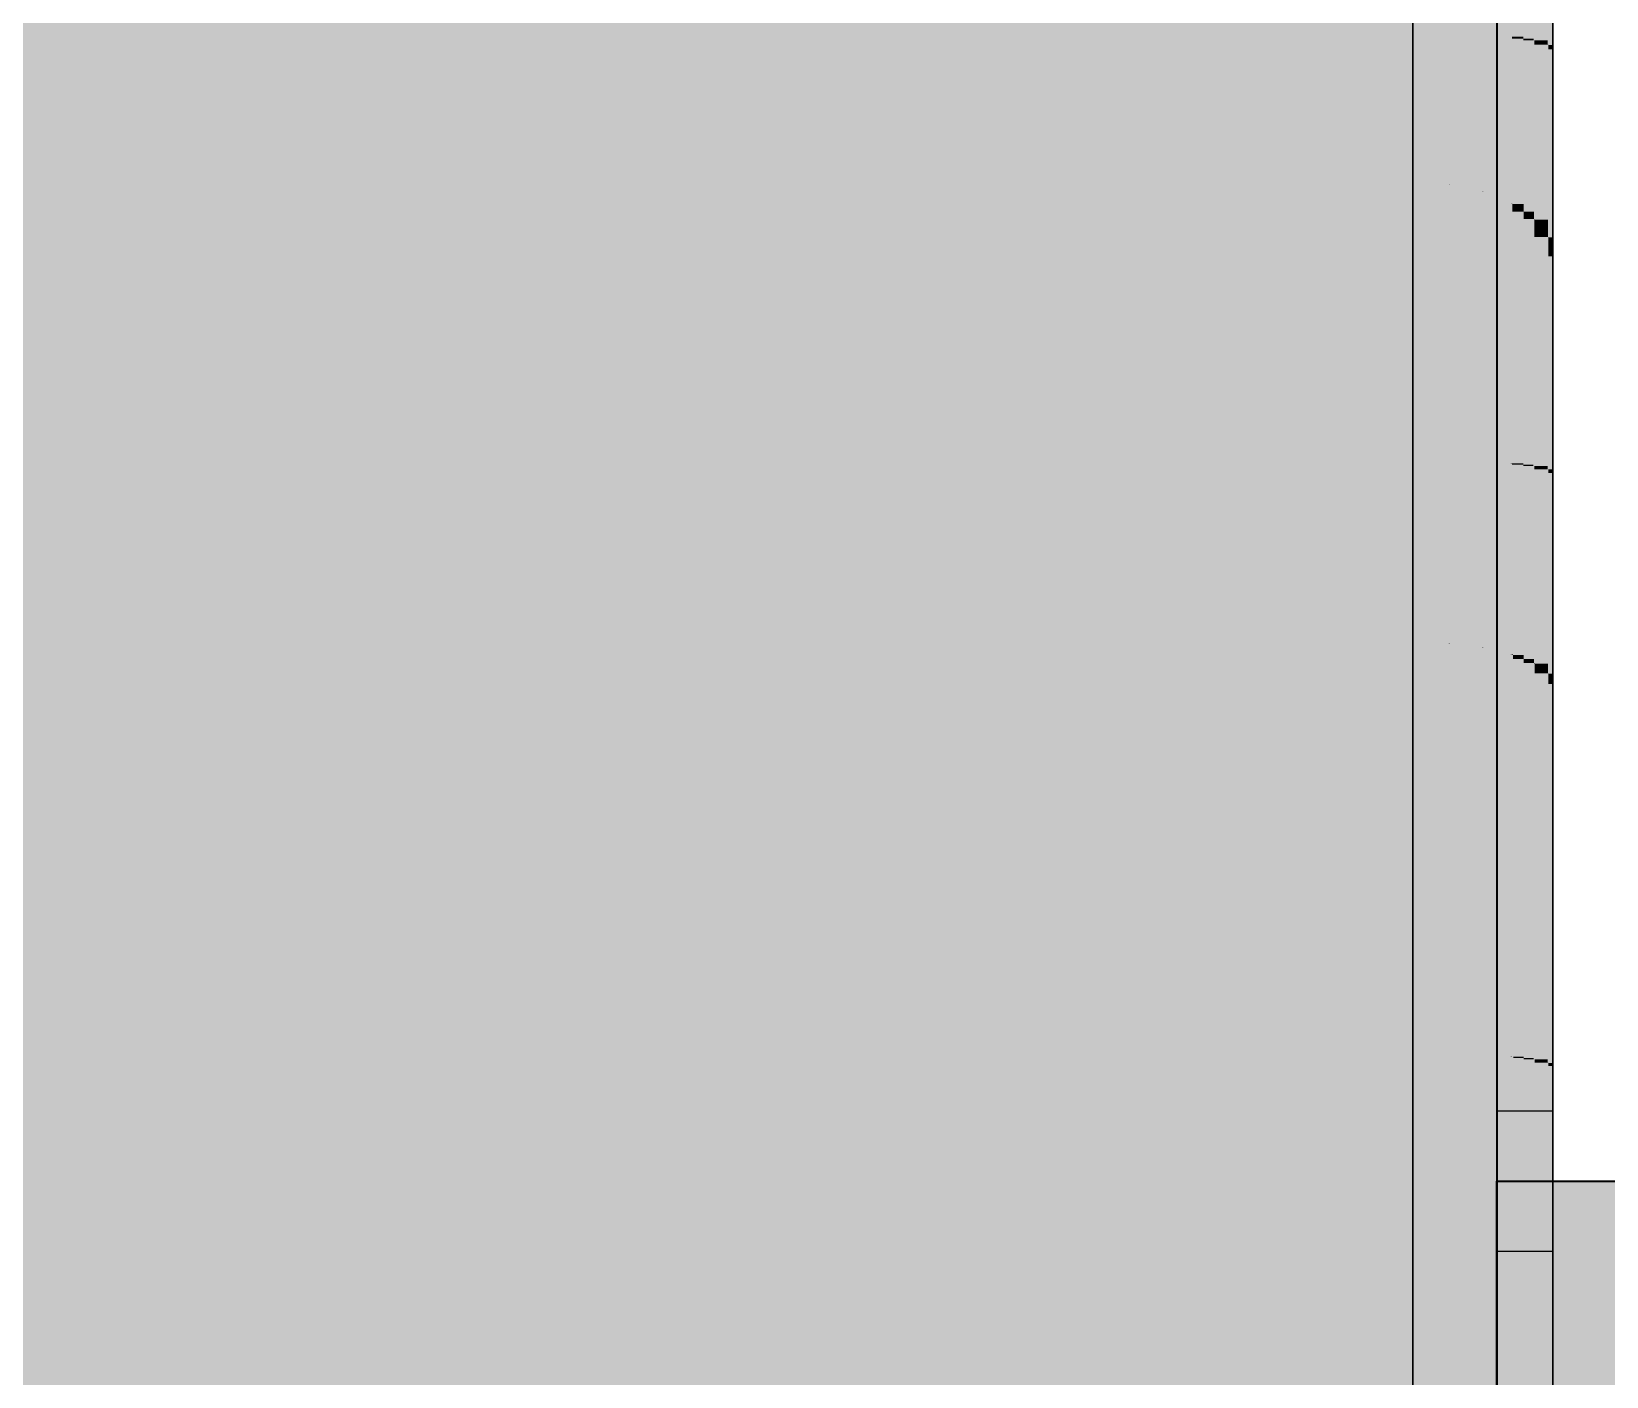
# Model space of a CAD drawing. Extents: x 0 to 756, y -25 to 420.
# Drawn here: x 351.753 to 352.878, y 312.334 to 313.294 of the extents above; entities that cross this region are included whole.
import ezdxf

# ---------------------------------------------------------------- set-up
doc = ezdxf.new("R2010")
doc.units = 0
doc.layers.get('0').update_dxf_attribs({"lineweight": 25})
doc.layers.add('0-Shading', color=7, linetype='Continuous', lineweight=25)
for name, color, linetype, lineweight, true_color in [('L_Aussenluft', 7, 'Continuous', 35, 0x66ff33), ('L_Aussenluft-Shading', 7, 'Continuous', 35, 0x66ff33), ('L_Schalldaempfer', 7, 'Continuous', 35, 0xababab)]:
    doc.layers.add(name, color=color, linetype=linetype, lineweight=lineweight, true_color=true_color)

# ---------------------------------------------------------------- blocks, each defined once
blk = doc.blocks.new('Shading-A0T78ONBOY', base_point=(329.6628, 313.8124))
at = {"layer": '0-Shading', "color": 7, "true_color": 0xffffff}
for points in [[(339.4028, 313.2885), (352.7994, 313.2885), (339.4028, 313.7929)], [(352.7994, 313.2885), (339.4028, 313.7929), (352.7994, 313.7929)], [(328.7213, 313.1862), (351.8175, 313.1862), (328.7224, 313.5904)], [(351.8175, 313.1862), (328.7224, 313.5904), (352.499, 313.5904)], [(351.8175, 313.1862), (352.7394, 313.1862), (352.499, 313.5904)], [(352.7394, 313.1862), (352.499, 313.5904), (352.7394, 313.5904)], [(328.7265, 313.1649), (352.7994, 313.1649), (328.7275, 313.5575)], [(352.7994, 313.1649), (328.7275, 313.5575), (352.7994, 313.5575)], [(329.6659, 312.9883), (352.7394, 312.9883), (329.6667, 313.2937)], [(352.7394, 312.9883), (329.6667, 313.2937), (352.7394, 313.2937)], [(329.6606, 312.9843), (352.7994, 312.9843), (329.6614, 313.2885)], [(352.7994, 312.9843), (329.6614, 313.2885), (352.7994, 313.2885)], [(351.2636, 312.8578), (328.7213, 313.1862), (351.8175, 313.1862)], [(351.2636, 312.8578), (352.7394, 312.8578), (351.8175, 313.1862)], [(352.7394, 312.8578), (351.8175, 313.1862), (352.7394, 313.1862)], [(328.7257, 312.8456), (352.7994, 312.8456), (328.7265, 313.1649)], [(352.7994, 312.8456), (328.7265, 313.1649), (352.7994, 313.1649)], [(337.5837, 306.067), (352.7394, 306.067), (329.6659, 312.9883)], [(352.7394, 306.067), (329.6659, 312.9883), (352.7394, 312.9883)], [(348.0289, 310.8053), (329.6548, 310.8053), (352.7994, 312.9843)], [(329.6548, 310.8053), (352.7994, 312.9843), (329.6606, 312.9843)], [(346.6736, 310.1862), (352.7994, 310.1862), (352.7994, 312.9843)], [(350.7696, 312.5648), (352.7394, 312.5648), (351.2636, 312.8578)], [(352.7394, 312.5648), (351.2636, 312.8578), (352.7394, 312.8578)], [(328.7249, 312.5608), (352.7994, 312.5608), (328.7257, 312.8456)], [(352.7994, 312.5608), (328.7257, 312.8456), (352.7994, 312.8456)], [(328.7242, 312.2851), (352.7994, 312.2851), (328.7249, 312.5608)], [(352.7994, 312.2851), (328.7249, 312.5608), (352.7994, 312.5608)], [(350.2913, 312.2811), (352.7394, 312.2811), (350.7696, 312.5648)], [(352.7394, 312.2811), (350.7696, 312.5648), (352.7394, 312.5648)]]:
    blk.add_solid(points, dxfattribs=at)
at = {"layer": '0-Shading', "color": 7, "true_color": 0xfdfdfd}
for points in [[(352.7653, 313.2933), (352.7646, 313.2933), (352.7653, 313.7329)], [(352.7397, 313.1862), (352.7651, 313.5876), (352.7395, 313.5876)], [(352.7647, 313.1862), (352.7397, 313.1862), (352.7651, 313.5876)], [(352.7651, 313.1844), (352.7647, 313.1844), (352.7652, 313.5876)], [(352.7647, 313.1844), (352.7652, 313.5876), (352.7651, 313.5876)], [(352.7646, 313.2933), (352.7394, 313.2933), (352.7394, 313.2937)], [(352.7646, 313.2933), (352.7646, 313.2937), (352.7394, 313.2937)], [(352.7641, 312.9883), (352.7394, 312.9883), (352.7646, 313.2933)], [(352.7394, 312.9883), (352.7646, 313.2933), (352.7394, 313.2933)], [(352.7653, 312.988), (352.7641, 312.988), (352.7653, 313.2933)], [(352.7641, 312.988), (352.7653, 313.2933), (352.7646, 313.2933)], [(352.7653, 313.2933), (352.7646, 313.2933), (352.7646, 313.2933)], [(352.7653, 313.2933), (352.7653, 313.2933), (352.7646, 313.2933)], [(352.7647, 313.1844), (352.7647, 313.1862), (352.7397, 313.1862)], [(352.7647, 313.1844), (352.7397, 313.1844), (352.7397, 313.1862)], [(352.7399, 312.8578), (352.7647, 313.1844), (352.7397, 313.1844)], [(352.7644, 312.8578), (352.7399, 312.8578), (352.7647, 313.1844)], [(352.765, 312.8568), (352.7644, 312.8568), (352.7651, 313.1844)], [(352.7644, 312.8568), (352.7651, 313.1844), (352.7647, 313.1844)], [(352.7651, 313.1844), (352.7651, 313.1844), (352.7647, 313.1844)], [(352.7651, 313.1844), (352.7647, 313.1844), (352.7647, 313.1844)], [(352.7641, 312.988), (352.7394, 312.988), (352.7394, 312.9883)], [(352.7641, 312.988), (352.7641, 312.9883), (352.7394, 312.9883)], [(352.7533, 306.067), (352.7394, 306.067), (352.7641, 312.988)], [(352.7394, 306.067), (352.7641, 312.988), (352.7394, 312.988)], [(352.7653, 306.0669), (352.7533, 306.0669), (352.7653, 312.9879)], [(352.7533, 306.0669), (352.7653, 312.9879), (352.7641, 312.9879)], [(352.7653, 312.9879), (352.7641, 312.9879), (352.7641, 312.988)], [(352.7653, 312.9879), (352.7653, 312.988), (352.7641, 312.988)], [(352.7644, 312.8568), (352.7644, 312.8578), (352.7399, 312.8578)], [(352.7644, 312.8568), (352.7399, 312.8568), (352.7399, 312.8578)], [(352.7401, 312.5648), (352.7644, 312.8568), (352.7399, 312.8568)], [(352.7642, 312.5648), (352.7401, 312.5648), (352.7644, 312.8568)], [(352.7642, 312.5645), (352.7648, 312.5645), (352.7644, 312.8568)], [(352.765, 312.8568), (352.765, 312.8568), (352.7644, 312.8568)], [(352.7648, 312.5645), (352.7644, 312.8568), (352.765, 312.8568)], [(352.7644, 312.8568), (352.765, 312.8568), (352.7644, 312.8568)], [(352.7642, 312.5645), (352.7642, 312.5648), (352.7401, 312.5648)], [(352.7642, 312.5645), (352.7401, 312.5645), (352.7401, 312.5648)], [(352.7402, 312.2814), (352.7642, 312.5645), (352.7401, 312.5645)], [(352.7639, 312.2814), (352.7402, 312.2814), (352.7642, 312.5645)], [(352.7639, 312.2814), (352.7647, 312.2814), (352.7642, 312.5645)], [(352.7647, 312.2814), (352.7642, 312.5645), (352.7648, 312.5645)]]:
    blk.add_solid(points, dxfattribs=at)
at = {"layer": '0-Shading', "color": 7, "true_color": 0xf5f5f5}
for points in [[(352.7888, 313.2933), (352.7653, 313.2933), (352.7894, 313.7329)], [(352.7653, 313.2933), (352.7894, 313.7329), (352.7653, 313.7329)], [(352.7894, 313.292), (352.7888, 313.292), (352.7894, 313.7329)], [(352.7657, 313.1843), (352.7893, 313.5794), (352.7654, 313.5794)], [(352.789, 313.1843), (352.7657, 313.1843), (352.7893, 313.5794)], [(352.7888, 313.292), (352.7653, 313.292), (352.7653, 313.2933)], [(352.7888, 313.292), (352.7888, 313.2933), (352.7653, 313.2933)], [(352.7883, 312.9879), (352.7653, 312.9879), (352.7888, 313.292)], [(352.7653, 312.9879), (352.7888, 313.292), (352.7653, 313.292)], [(352.7894, 312.987), (352.7883, 312.987), (352.7894, 313.292)], [(352.7883, 312.987), (352.7894, 313.292), (352.7888, 313.292)], [(352.7894, 313.292), (352.7888, 313.292), (352.7888, 313.292)], [(352.7894, 313.292), (352.7894, 313.292), (352.7888, 313.292)], [(352.789, 313.1792), (352.789, 313.1843), (352.7657, 313.1843)], [(352.789, 313.1792), (352.7657, 313.1792), (352.7657, 313.1843)], [(352.7659, 312.8567), (352.789, 313.1792), (352.7657, 313.1792)], [(352.7888, 312.8567), (352.7659, 312.8567), (352.789, 313.1792)], [(352.7883, 312.987), (352.7653, 312.987), (352.7653, 312.9879)], [(352.7883, 312.987), (352.7883, 312.9879), (352.7653, 312.9879)], [(352.7783, 306.0667), (352.7653, 306.0667), (352.7883, 312.987)], [(352.7653, 306.0667), (352.7883, 312.987), (352.7653, 312.987)], [(352.7894, 306.0662), (352.7783, 306.0662), (352.7894, 312.987)], [(352.7783, 306.0662), (352.7894, 312.987), (352.7883, 312.987)], [(352.7894, 312.987), (352.7883, 312.987), (352.7883, 312.987)], [(352.7894, 312.987), (352.7894, 312.987), (352.7883, 312.987)], [(352.7888, 312.8538), (352.7888, 312.8567), (352.7659, 312.8567)], [(352.7888, 312.8538), (352.7659, 312.8538), (352.7659, 312.8567)], [(352.7661, 312.5644), (352.7888, 312.8538), (352.7659, 312.8538)], [(352.7886, 312.5644), (352.7661, 312.5644), (352.7888, 312.8538)], [(352.7886, 312.5635), (352.7886, 312.5644), (352.7661, 312.5644)], [(352.7886, 312.5635), (352.7661, 312.5635), (352.7661, 312.5644)], [(352.7664, 312.2824), (352.7886, 312.5635), (352.7661, 312.5635)], [(352.7884, 312.2824), (352.7664, 312.2824), (352.7886, 312.5635)]]:
    blk.add_solid(points, dxfattribs=at)
at = {"layer": '0-Shading', "color": 254, "true_color": 0xe4e4e4}
for points in [[(352.8095, 313.292), (352.7894, 313.292), (352.8101, 313.7329)], [(352.7894, 313.292), (352.8101, 313.7329), (352.7894, 313.7329)], [(352.8101, 313.2899), (352.8095, 313.2899), (352.8101, 313.7329)], [(352.7896, 313.179), (352.81, 313.5664), (352.7895, 313.5664)], [(352.8096, 313.179), (352.7896, 313.179), (352.81, 313.5664)], [(352.8095, 313.2899), (352.7894, 313.2899), (352.7894, 313.292)], [(352.8095, 313.2899), (352.8095, 313.292), (352.7894, 313.292)], [(352.8092, 312.987), (352.7894, 312.987), (352.8095, 313.2899)], [(352.7894, 312.987), (352.8095, 313.2899), (352.7894, 313.2899)], [(352.8101, 312.9855), (352.8092, 312.9855), (352.8101, 313.2899)], [(352.8092, 312.9855), (352.8101, 313.2899), (352.8095, 313.2899)], [(352.8101, 313.2899), (352.8095, 313.2899), (352.8095, 313.2899)], [(352.8101, 313.2899), (352.8101, 313.2899), (352.8095, 313.2899)], [(352.8096, 313.1708), (352.8096, 313.179), (352.7896, 313.179)], [(352.8096, 313.1708), (352.7896, 313.1708), (352.7896, 313.179)], [(352.7897, 312.8536), (352.8096, 313.1708), (352.7896, 313.1708)], [(352.8093, 312.8536), (352.7897, 312.8536), (352.8096, 313.1708)], [(352.8092, 312.9855), (352.7894, 312.9855), (352.7894, 312.987)], [(352.8092, 312.9855), (352.8092, 312.987), (352.7894, 312.987)], [(352.8058, 310.2739), (352.7894, 310.2739), (352.8092, 312.9855)], [(352.7894, 310.2739), (352.8092, 312.9855), (352.7894, 312.9855)], [(352.8101, 310.2325), (352.8057, 310.2325), (352.8101, 312.9854)], [(352.8057, 310.2325), (352.8101, 312.9854), (352.8092, 312.9854)], [(352.8101, 312.9854), (352.8092, 312.9854), (352.8092, 312.9855)], [(352.8101, 312.9854), (352.8101, 312.9855), (352.8092, 312.9855)], [(352.8093, 312.8491), (352.8093, 312.8536), (352.7897, 312.8536)], [(352.8093, 312.8491), (352.7897, 312.8491), (352.7897, 312.8536)], [(352.7898, 312.5634), (352.8093, 312.8491), (352.7897, 312.8491)], [(352.8091, 312.5634), (352.7898, 312.5634), (352.8093, 312.8491)], [(352.8091, 312.562), (352.8091, 312.5634), (352.7898, 312.5634)], [(352.8091, 312.562), (352.7898, 312.562), (352.7898, 312.5634)], [(352.7899, 312.2839), (352.8091, 312.562), (352.7898, 312.562)], [(352.8088, 312.2839), (352.7899, 312.2839), (352.8091, 312.562)]]:
    blk.add_solid(points, dxfattribs=at)
at = {"layer": '0-Shading', "color": 254, "true_color": 0xcdcdcd}
for points in [[(352.8183, 313.2899), (352.8101, 313.2899), (352.8183, 313.7329)], [(352.8101, 313.2899), (352.8183, 313.7329), (352.8101, 313.7329)], [(352.8256, 313.2885), (352.8183, 313.2885), (352.826, 313.7329)], [(352.8183, 313.2885), (352.826, 313.7329), (352.8183, 313.7329)], [(352.826, 313.2872), (352.8256, 313.2872), (352.826, 313.7329)], [(352.8105, 313.1703), (352.8183, 313.5575), (352.8102, 313.5575)], [(352.8184, 313.1703), (352.8105, 313.1703), (352.8183, 313.5575)], [(352.8184, 313.1649), (352.826, 313.5494), (352.8183, 313.5494)], [(352.8259, 313.1649), (352.8184, 313.1649), (352.826, 313.5494)], [(352.8183, 313.2885), (352.8101, 313.2885), (352.8101, 313.2899)], [(352.8183, 313.2885), (352.8183, 313.2899), (352.8101, 313.2899)], [(352.8183, 312.9854), (352.8101, 312.9854), (352.8183, 313.2885)], [(352.8101, 312.9854), (352.8183, 313.2885), (352.8101, 313.2885)], [(352.8256, 313.2872), (352.8183, 313.2872), (352.8183, 313.2885)], [(352.8256, 313.2872), (352.8256, 313.2885), (352.8183, 313.2885)], [(352.8253, 312.9843), (352.8183, 312.9843), (352.8256, 313.2872)], [(352.8183, 312.9843), (352.8256, 313.2872), (352.8183, 313.2872)], [(352.826, 312.9835), (352.8253, 312.9835), (352.826, 313.2871)], [(352.8253, 312.9835), (352.826, 313.2871), (352.8256, 313.2871)], [(352.826, 313.2871), (352.8256, 313.2871), (352.8256, 313.2872)], [(352.826, 313.2871), (352.826, 313.2872), (352.8256, 313.2872)], [(352.8184, 313.1649), (352.8184, 313.1703), (352.8105, 313.1703)], [(352.8184, 313.1649), (352.8105, 313.1649), (352.8105, 313.1703)], [(352.8108, 312.8486), (352.8184, 313.1649), (352.8105, 313.1649)], [(352.8184, 312.8486), (352.8108, 312.8486), (352.8184, 313.1649)], [(352.8259, 313.1596), (352.8259, 313.1649), (352.8184, 313.1649)], [(352.8259, 313.1596), (352.8184, 313.1596), (352.8184, 313.1649)], [(352.8258, 312.8456), (352.8184, 312.8456), (352.8259, 313.1596)], [(352.8184, 312.8456), (352.8259, 313.1596), (352.8184, 313.1596)], [(352.8183, 312.9843), (352.8101, 312.9843), (352.8101, 312.9854)], [(352.8183, 312.9843), (352.8183, 312.9854), (352.8101, 312.9854)], [(352.8183, 310.2215), (352.8101, 310.2215), (352.8183, 312.9843)], [(352.8101, 310.2215), (352.8183, 312.9843), (352.8101, 312.9843)], [(352.8253, 312.9835), (352.8183, 312.9835), (352.8183, 312.9843)], [(352.8253, 312.9835), (352.8253, 312.9843), (352.8183, 312.9843)], [(352.8226, 310.1862), (352.8183, 310.1862), (352.8253, 312.9835)], [(352.8183, 310.1862), (352.8253, 312.9835), (352.8183, 312.9835)], [(352.826, 310.1678), (352.8226, 310.1678), (352.826, 312.9834)], [(352.8226, 310.1678), (352.826, 312.9834), (352.8253, 312.9834)], [(352.826, 312.9834), (352.8253, 312.9834), (352.8253, 312.9835)], [(352.826, 312.9834), (352.826, 312.9835), (352.8253, 312.9835)], [(352.8184, 312.8456), (352.8184, 312.8486), (352.8108, 312.8486)], [(352.8184, 312.8456), (352.8108, 312.8456), (352.8108, 312.8486)], [(352.811, 312.5618), (352.8184, 312.8456), (352.8108, 312.8456)], [(352.8184, 312.5618), (352.811, 312.5618), (352.8184, 312.8456)], [(352.8258, 312.8427), (352.8258, 312.8456), (352.8184, 312.8456)], [(352.8258, 312.8427), (352.8184, 312.8427), (352.8184, 312.8456)], [(352.8257, 312.5608), (352.8184, 312.5608), (352.8258, 312.8427)], [(352.8184, 312.5608), (352.8258, 312.8427), (352.8184, 312.8427)], [(352.8184, 312.5608), (352.8184, 312.5618), (352.811, 312.5618)], [(352.8184, 312.5608), (352.811, 312.5608), (352.811, 312.5618)], [(352.8112, 312.2851), (352.8184, 312.5608), (352.811, 312.5608)], [(352.8184, 312.2851), (352.8112, 312.2851), (352.8184, 312.5608)], [(352.8257, 312.5599), (352.8257, 312.5608), (352.8184, 312.5608)], [(352.8257, 312.5599), (352.8184, 312.5599), (352.8184, 312.5608)], [(352.8257, 312.286), (352.8184, 312.286), (352.8257, 312.5599)], [(352.8184, 312.286), (352.8257, 312.5599), (352.8184, 312.5599)]]:
    blk.add_solid(points, dxfattribs=at)
at = {"layer": '0-Shading', "color": 253, "true_color": 0xb0b0b0}
for points in [[(352.8357, 313.2871), (352.826, 313.2871), (352.836, 313.7329)], [(352.826, 313.2871), (352.836, 313.7329), (352.826, 313.7329)], [(352.836, 313.2841), (352.8357, 313.2841), (352.836, 313.7329)], [(352.8262, 313.1593), (352.8359, 313.5297), (352.8261, 313.5297)], [(352.8358, 313.1593), (352.8262, 313.1593), (352.8359, 313.5297)], [(352.8357, 313.2841), (352.826, 313.2841), (352.826, 313.2871)], [(352.8357, 313.2841), (352.8357, 313.2871), (352.826, 313.2871)], [(352.8355, 312.9834), (352.826, 312.9834), (352.8357, 313.2841)], [(352.826, 312.9834), (352.8357, 313.2841), (352.826, 313.2841)], [(352.836, 312.9811), (352.8355, 312.9811), (352.836, 313.284)], [(352.8355, 312.9811), (352.836, 313.284), (352.8357, 313.284)], [(352.836, 313.284), (352.8357, 313.284), (352.8357, 313.2841)], [(352.836, 313.284), (352.836, 313.2841), (352.8357, 313.2841)], [(352.8358, 313.1469), (352.8358, 313.1593), (352.8262, 313.1593)], [(352.8358, 313.1469), (352.8262, 313.1469), (352.8262, 313.1593)], [(352.8263, 312.8424), (352.8358, 313.1469), (352.8262, 313.1469)], [(352.8358, 312.8424), (352.8263, 312.8424), (352.8358, 313.1469)], [(352.8355, 312.9811), (352.826, 312.9811), (352.826, 312.9834)], [(352.8355, 312.9811), (352.8355, 312.9834), (352.826, 312.9834)], [(352.8338, 310.1532), (352.826, 310.1532), (352.8355, 312.9811)], [(352.826, 310.1532), (352.8355, 312.9811), (352.826, 312.9811)], [(352.836, 310.0911), (352.8338, 310.0911), (352.836, 312.981)], [(352.8338, 310.0911), (352.836, 312.981), (352.8355, 312.981)], [(352.836, 312.981), (352.8355, 312.981), (352.8355, 312.9811)], [(352.836, 312.981), (352.836, 312.9811), (352.8355, 312.9811)], [(352.8358, 312.8355), (352.8358, 312.8424), (352.8263, 312.8424)], [(352.8358, 312.8355), (352.8263, 312.8355), (352.8263, 312.8424)], [(352.8264, 312.5598), (352.8358, 312.8355), (352.8263, 312.8355)], [(352.8357, 312.5598), (352.8264, 312.5598), (352.8358, 312.8355)], [(352.8357, 312.5576), (352.8357, 312.5598), (352.8264, 312.5598)], [(352.8357, 312.5576), (352.8264, 312.5576), (352.8264, 312.5598)], [(352.8265, 312.2883), (352.8357, 312.5576), (352.8264, 312.5576)], [(352.8356, 312.2883), (352.8265, 312.2883), (352.8357, 312.5576)]]:
    blk.add_solid(points, dxfattribs=at)
at = {"layer": '0-Shading', "color": 252, "true_color": 0x909090}
for points in [[(352.8393, 313.284), (352.836, 313.284), (352.8394, 313.7329)], [(352.836, 313.284), (352.8394, 313.7329), (352.836, 313.7329)], [(352.8394, 313.2807), (352.8393, 313.2807), (352.8394, 313.7329)], [(352.8393, 313.1465), (352.836, 313.1465), (352.8394, 313.5085)], [(352.836, 313.1465), (352.8394, 313.5085), (352.836, 313.5085)], [(352.8393, 313.2807), (352.836, 313.2807), (352.836, 313.284)], [(352.8393, 313.2807), (352.8393, 313.284), (352.836, 313.284)], [(352.8392, 312.981), (352.836, 312.981), (352.8393, 313.2807)], [(352.836, 312.981), (352.8393, 313.2807), (352.836, 313.2807)], [(352.8394, 312.9785), (352.8392, 312.9785), (352.8394, 313.2806)], [(352.8392, 312.9785), (352.8394, 313.2806), (352.8393, 313.2806)], [(352.8394, 313.2806), (352.8393, 313.2806), (352.8393, 313.2807)], [(352.8394, 313.2806), (352.8394, 313.2807), (352.8393, 313.2807)], [(352.8393, 313.1331), (352.8393, 313.1465), (352.836, 313.1465)], [(352.8393, 313.1331), (352.836, 313.1331), (352.836, 313.1465)], [(352.8361, 312.8352), (352.8393, 313.1331), (352.836, 313.1331)], [(352.8393, 312.8352), (352.8361, 312.8352), (352.8393, 313.1331)], [(352.8392, 312.9785), (352.836, 312.9785), (352.836, 312.981)], [(352.8392, 312.9785), (352.8392, 312.981), (352.836, 312.981)], [(352.8386, 310.0737), (352.836, 310.0737), (352.8392, 312.9785)], [(352.836, 310.0737), (352.8392, 312.9785), (352.836, 312.9785)], [(352.8394, 310.0075), (352.8386, 310.0075), (352.8394, 312.9785)], [(352.8386, 310.0075), (352.8394, 312.9785), (352.8392, 312.9785)], [(352.8394, 312.9785), (352.8392, 312.9785), (352.8392, 312.9785)], [(352.8394, 312.9785), (352.8394, 312.9785), (352.8392, 312.9785)], [(352.8393, 312.8278), (352.8393, 312.8352), (352.8361, 312.8352)], [(352.8393, 312.8278), (352.8361, 312.8278), (352.8361, 312.8352)], [(352.8393, 312.5574), (352.8361, 312.5574), (352.8393, 312.8278)], [(352.8361, 312.5574), (352.8393, 312.8278), (352.8361, 312.8278)], [(352.8393, 312.5551), (352.8393, 312.5574), (352.8361, 312.5574)], [(352.8393, 312.5551), (352.8361, 312.5551), (352.8361, 312.5574)], [(352.8392, 312.2908), (352.8361, 312.2908), (352.8393, 312.5551)], [(352.8361, 312.2908), (352.8393, 312.5551), (352.8361, 312.5551)]]:
    blk.add_solid(points, dxfattribs=at)
at = {"layer": '0-Shading', "color": 7, "true_color": 0xfefefe}
for points in [[(352.7394, 313.1862), (352.7397, 313.1862), (352.7394, 313.5904)], [(352.7397, 313.1862), (352.7394, 313.5904), (352.7395, 313.5904)], [(352.7394, 312.8578), (352.7399, 312.8578), (352.7394, 313.1862)], [(352.7399, 312.8578), (352.7394, 313.1862), (352.7397, 313.1862)], [(352.7401, 312.5648), (352.7394, 312.5648), (352.7399, 312.8578)], [(352.7394, 312.5648), (352.7399, 312.8578), (352.7394, 312.8578)], [(352.7401, 312.5648), (352.7401, 312.5648), (352.7394, 312.5648)], [(352.7394, 312.2811), (352.7402, 312.2811), (352.7394, 312.5648)], [(352.7402, 312.2811), (352.7394, 312.5648), (352.7401, 312.5648)], [(352.7394, 312.5648), (352.7401, 312.5648), (352.7394, 312.5648)], [(352.7994, 312.473), (352.8394, 312.4827), (352.7994, 312.4827)], [(352.7994, 312.473), (352.8394, 312.473), (352.8394, 312.4827)], [(352.8394, 312.473), (352.8394, 312.4827), (352.7994, 312.4827)], [(352.7994, 312.473), (352.8394, 312.473), (352.7994, 312.4827)], [(352.7994, 312.473), (352.8394, 312.473), (352.8394, 312.4827)], [(352.7994, 312.473), (352.8394, 312.4827), (352.7994, 312.4827)], [(352.8394, 312.473), (352.8394, 312.4827), (352.7994, 312.4827)], [(352.7994, 312.473), (352.8394, 312.473), (352.7994, 312.4827)], [(352.7994, 312.4632), (352.8394, 312.473), (352.7994, 312.473)], [(352.7994, 312.4632), (352.8394, 312.4632), (352.8394, 312.473)], [(352.8394, 312.4632), (352.8394, 312.473), (352.7994, 312.473)], [(352.7994, 312.4632), (352.8394, 312.4632), (352.7994, 312.473)], [(352.7994, 312.4632), (352.8394, 312.4632), (352.8394, 312.473)], [(352.7994, 312.4632), (352.8394, 312.473), (352.7994, 312.473)], [(352.8394, 312.4632), (352.8394, 312.473), (352.7994, 312.473)], [(352.7994, 312.4632), (352.8394, 312.4632), (352.7994, 312.473)]]:
    blk.add_solid(points, dxfattribs=at)
at = {"layer": '0-Shading', "color": 7, "true_color": 0xf9f9f9}
for points in [[(352.7657, 313.1844), (352.7651, 313.1844), (352.7654, 313.5875)], [(352.7651, 313.1844), (352.7654, 313.5875), (352.7652, 313.5875)], [(352.7659, 312.8568), (352.765, 312.8568), (352.7657, 313.1843)], [(352.765, 312.8568), (352.7657, 313.1843), (352.7651, 313.1843)], [(352.7657, 313.1843), (352.7657, 313.1844), (352.7651, 313.1844)], [(352.7657, 313.1843), (352.7651, 313.1843), (352.7651, 313.1844)], [(352.7661, 312.5645), (352.7648, 312.5645), (352.7659, 312.8567)], [(352.7648, 312.5645), (352.7659, 312.8567), (352.765, 312.8567)], [(352.7659, 312.8567), (352.7659, 312.8568), (352.765, 312.8568)], [(352.7659, 312.8567), (352.765, 312.8567), (352.765, 312.8568)], [(352.7664, 312.2815), (352.7647, 312.2815), (352.7661, 312.5644)], [(352.7647, 312.2815), (352.7661, 312.5644), (352.7648, 312.5644)], [(352.7661, 312.5644), (352.7661, 312.5645), (352.7648, 312.5645)], [(352.7661, 312.5644), (352.7648, 312.5644), (352.7648, 312.5645)], [(352.7994, 312.4827), (352.8394, 312.4921), (352.7994, 312.4921)], [(352.7994, 312.4827), (352.8394, 312.4827), (352.8394, 312.4921)], [(352.8394, 312.4827), (352.8394, 312.4921), (352.7994, 312.4921)], [(352.7994, 312.4827), (352.8394, 312.4827), (352.7994, 312.4921)], [(352.7994, 312.4827), (352.8394, 312.4827), (352.8394, 312.4921)], [(352.7994, 312.4827), (352.8394, 312.4921), (352.7994, 312.4921)], [(352.8394, 312.4827), (352.8394, 312.4921), (352.7994, 312.4921)], [(352.7994, 312.4827), (352.8394, 312.4827), (352.7994, 312.4921)], [(352.7994, 312.4538), (352.8394, 312.4632), (352.7994, 312.4632)], [(352.7994, 312.4538), (352.8394, 312.4538), (352.8394, 312.4632)], [(352.8394, 312.4538), (352.8394, 312.4632), (352.7994, 312.4632)], [(352.7994, 312.4538), (352.8394, 312.4538), (352.7994, 312.4632)], [(352.7994, 312.4538), (352.8394, 312.4632), (352.7994, 312.4632)], [(352.7994, 312.4538), (352.8394, 312.4538), (352.8394, 312.4632)], [(352.8394, 312.4538), (352.8394, 312.4632), (352.7994, 312.4632)], [(352.7994, 312.4538), (352.8394, 312.4538), (352.7994, 312.4632)]]:
    blk.add_solid(points, dxfattribs=at)
at = {"layer": '0-Shading', "color": 7, "true_color": 0xefefef}
for points in [[(352.7896, 313.1792), (352.789, 313.1792), (352.7895, 313.5793)], [(352.789, 313.1792), (352.7895, 313.5793), (352.7893, 313.5793)], [(352.7897, 312.8538), (352.7888, 312.8538), (352.7896, 313.179)], [(352.7888, 312.8538), (352.7896, 313.179), (352.789, 313.179)], [(352.7896, 313.179), (352.7896, 313.1792), (352.789, 313.1792)], [(352.7896, 313.179), (352.789, 313.179), (352.789, 313.1792)], [(352.7898, 312.5635), (352.7886, 312.5635), (352.7897, 312.8536)], [(352.7886, 312.5635), (352.7897, 312.8536), (352.7888, 312.8536)], [(352.7897, 312.8536), (352.7897, 312.8538), (352.7888, 312.8538)], [(352.7897, 312.8536), (352.7888, 312.8536), (352.7888, 312.8538)], [(352.7899, 312.2825), (352.7884, 312.2825), (352.7898, 312.5634)], [(352.7884, 312.2825), (352.7898, 312.5634), (352.7886, 312.5634)], [(352.7898, 312.5634), (352.7898, 312.5635), (352.7886, 312.5635)], [(352.7898, 312.5634), (352.7886, 312.5634), (352.7886, 312.5635)], [(352.7994, 312.4921), (352.8394, 312.5007), (352.7994, 312.5007)], [(352.7994, 312.4921), (352.8394, 312.4921), (352.8394, 312.5007)], [(352.8394, 312.4921), (352.8394, 312.5007), (352.7994, 312.5007)], [(352.7994, 312.4921), (352.8394, 312.4921), (352.7994, 312.5007)], [(352.7994, 312.4921), (352.8394, 312.4921), (352.8394, 312.5007)], [(352.7994, 312.4921), (352.8394, 312.5007), (352.7994, 312.5007)], [(352.8394, 312.4921), (352.8394, 312.5007), (352.7994, 312.5007)], [(352.7994, 312.4921), (352.8394, 312.4921), (352.7994, 312.5007)], [(352.7994, 312.4452), (352.8394, 312.4538), (352.7994, 312.4538)], [(352.7994, 312.4452), (352.8394, 312.4452), (352.8394, 312.4538)], [(352.8394, 312.4452), (352.8394, 312.4538), (352.7994, 312.4538)], [(352.7994, 312.4452), (352.8394, 312.4452), (352.7994, 312.4538)], [(352.7994, 312.4452), (352.8394, 312.4538), (352.7994, 312.4538)], [(352.7994, 312.4452), (352.8394, 312.4452), (352.8394, 312.4538)], [(352.8394, 312.4452), (352.8394, 312.4538), (352.7994, 312.4538)], [(352.7994, 312.4452), (352.8394, 312.4452), (352.7994, 312.4538)]]:
    blk.add_solid(points, dxfattribs=at)
at = {"layer": '0-Shading', "color": 254, "true_color": 0xe2e2e2}
for points in [[(352.8101, 313.1708), (352.8096, 313.1708), (352.8101, 313.5663)], [(352.8096, 313.1708), (352.8101, 313.5663), (352.81, 313.5663)], [(352.8101, 312.8491), (352.8093, 312.8491), (352.8101, 313.1706)], [(352.8093, 312.8491), (352.8101, 313.1706), (352.8096, 313.1706)], [(352.8101, 313.1706), (352.8101, 313.1708), (352.8096, 313.1708)], [(352.8101, 313.1706), (352.8096, 313.1706), (352.8096, 313.1708)], [(352.8101, 312.562), (352.8091, 312.562), (352.8101, 312.8489)], [(352.8091, 312.562), (352.8101, 312.8489), (352.8093, 312.8489)], [(352.8101, 312.8489), (352.8101, 312.8491), (352.8093, 312.8491)], [(352.8101, 312.8489), (352.8093, 312.8489), (352.8093, 312.8491)], [(352.8101, 312.284), (352.8088, 312.284), (352.8101, 312.5619)], [(352.8088, 312.284), (352.8101, 312.5619), (352.8091, 312.5619)], [(352.8101, 312.5619), (352.8101, 312.562), (352.8091, 312.562)], [(352.8101, 312.5619), (352.8091, 312.5619), (352.8091, 312.562)], [(352.7994, 312.5007), (352.8394, 312.5083), (352.7994, 312.5083)], [(352.7994, 312.5007), (352.8394, 312.5007), (352.8394, 312.5083)], [(352.8394, 312.5007), (352.8394, 312.5083), (352.7994, 312.5083)], [(352.7994, 312.5007), (352.8394, 312.5007), (352.7994, 312.5083)], [(352.7994, 312.5007), (352.8394, 312.5007), (352.8394, 312.5083)], [(352.7994, 312.5007), (352.8394, 312.5083), (352.7994, 312.5083)], [(352.8394, 312.5007), (352.8394, 312.5083), (352.7994, 312.5083)], [(352.7994, 312.5007), (352.8394, 312.5007), (352.7994, 312.5083)], [(352.7994, 312.4376), (352.8394, 312.4452), (352.7994, 312.4452)], [(352.7994, 312.4376), (352.8394, 312.4376), (352.8394, 312.4452)], [(352.8394, 312.4376), (352.8394, 312.4452), (352.7994, 312.4452)], [(352.7994, 312.4376), (352.8394, 312.4376), (352.7994, 312.4452)], [(352.7994, 312.4376), (352.8394, 312.4452), (352.7994, 312.4452)], [(352.7994, 312.4376), (352.8394, 312.4376), (352.8394, 312.4452)], [(352.8394, 312.4376), (352.8394, 312.4452), (352.7994, 312.4452)], [(352.7994, 312.4376), (352.8394, 312.4376), (352.7994, 312.4452)]]:
    blk.add_solid(points, dxfattribs=at)
at = {"layer": '0-Shading', "color": 254, "true_color": 0xd0d0d0}
for points in [[(352.8105, 313.1706), (352.8101, 313.1706), (352.8102, 313.5662)], [(352.8101, 313.1706), (352.8102, 313.5662), (352.8101, 313.5662)], [(352.8105, 313.1703), (352.8105, 313.1706), (352.8101, 313.1706)], [(352.8105, 313.1703), (352.8101, 313.1703), (352.8101, 313.1706)], [(352.8108, 312.8489), (352.8101, 312.8489), (352.8105, 313.1703)], [(352.8101, 312.8489), (352.8105, 313.1703), (352.8101, 313.1703)], [(352.8108, 312.8486), (352.8108, 312.8489), (352.8101, 312.8489)], [(352.8108, 312.8486), (352.8101, 312.8486), (352.8101, 312.8489)], [(352.811, 312.5619), (352.8101, 312.5619), (352.8108, 312.8486)], [(352.8101, 312.5619), (352.8108, 312.8486), (352.8101, 312.8486)], [(352.811, 312.5618), (352.811, 312.5619), (352.8101, 312.5619)], [(352.811, 312.5618), (352.8101, 312.5618), (352.8101, 312.5619)], [(352.8112, 312.2841), (352.8101, 312.2841), (352.811, 312.5618)], [(352.8101, 312.2841), (352.811, 312.5618), (352.8101, 312.5618)], [(352.7994, 312.5083), (352.8394, 312.5145), (352.7994, 312.5145)], [(352.7994, 312.5083), (352.8394, 312.5083), (352.8394, 312.5145)], [(352.8394, 312.5083), (352.8394, 312.5145), (352.7994, 312.5145)], [(352.7994, 312.5083), (352.8394, 312.5083), (352.7994, 312.5145)], [(352.7994, 312.5083), (352.8394, 312.5083), (352.8394, 312.5145)], [(352.7994, 312.5083), (352.8394, 312.5145), (352.7994, 312.5145)], [(352.8394, 312.5083), (352.8394, 312.5145), (352.7994, 312.5145)], [(352.7994, 312.5083), (352.8394, 312.5083), (352.7994, 312.5145)], [(352.7994, 312.4314), (352.8394, 312.4376), (352.7994, 312.4376)], [(352.7994, 312.4314), (352.8394, 312.4314), (352.8394, 312.4376)], [(352.8394, 312.4314), (352.8394, 312.4376), (352.7994, 312.4376)], [(352.7994, 312.4314), (352.8394, 312.4314), (352.7994, 312.4376)], [(352.7994, 312.4314), (352.8394, 312.4376), (352.7994, 312.4376)], [(352.7994, 312.4314), (352.8394, 312.4314), (352.8394, 312.4376)], [(352.8394, 312.4314), (352.8394, 312.4376), (352.7994, 312.4376)], [(352.7994, 312.4314), (352.8394, 312.4314), (352.7994, 312.4376)]]:
    blk.add_solid(points, dxfattribs=at)
at = {"layer": '0-Shading', "color": 9, "true_color": 0xbbbbbb}
for points in [[(352.8262, 313.1596), (352.8259, 313.1596), (352.826, 313.5492)], [(352.8259, 313.1596), (352.826, 313.5492), (352.826, 313.5492)], [(352.8263, 312.8427), (352.8258, 312.8427), (352.8262, 313.1593)], [(352.8258, 312.8427), (352.8262, 313.1593), (352.8259, 313.1593)], [(352.8262, 313.1593), (352.8262, 313.1596), (352.8259, 313.1596)], [(352.8262, 313.1593), (352.8259, 313.1593), (352.8259, 313.1596)], [(352.8264, 312.5599), (352.8257, 312.5599), (352.8263, 312.8424)], [(352.8257, 312.5599), (352.8263, 312.8424), (352.8258, 312.8424)], [(352.8263, 312.8424), (352.8263, 312.8427), (352.8258, 312.8427)], [(352.8263, 312.8424), (352.8258, 312.8424), (352.8258, 312.8427)], [(352.8264, 312.5598), (352.8264, 312.5599), (352.8257, 312.5599)], [(352.8264, 312.5598), (352.8257, 312.5598), (352.8257, 312.5599)], [(352.8265, 312.2861), (352.8257, 312.2861), (352.8264, 312.5598)], [(352.8257, 312.2861), (352.8264, 312.5598), (352.8257, 312.5598)], [(352.7994, 312.5145), (352.8394, 312.5191), (352.7994, 312.5191)], [(352.7994, 312.5145), (352.8394, 312.5145), (352.8394, 312.5191)], [(352.8394, 312.5145), (352.8394, 312.5191), (352.7994, 312.5191)], [(352.7994, 312.5145), (352.8394, 312.5145), (352.7994, 312.5191)], [(352.7994, 312.5145), (352.8394, 312.5145), (352.8394, 312.5191)], [(352.7994, 312.5145), (352.8394, 312.5191), (352.7994, 312.5191)], [(352.8394, 312.5145), (352.8394, 312.5191), (352.7994, 312.5191)], [(352.7994, 312.5145), (352.8394, 312.5145), (352.7994, 312.5191)], [(352.7994, 312.4268), (352.8394, 312.4314), (352.7994, 312.4314)], [(352.7994, 312.4268), (352.8394, 312.4268), (352.8394, 312.4314)], [(352.8394, 312.4268), (352.8394, 312.4314), (352.7994, 312.4314)], [(352.7994, 312.4268), (352.8394, 312.4268), (352.7994, 312.4314)], [(352.7994, 312.4268), (352.8394, 312.4314), (352.7994, 312.4314)], [(352.7994, 312.4268), (352.8394, 312.4268), (352.8394, 312.4314)], [(352.8394, 312.4268), (352.8394, 312.4314), (352.7994, 312.4314)], [(352.7994, 312.4268), (352.8394, 312.4268), (352.7994, 312.4314)]]:
    blk.add_solid(points, dxfattribs=at)
at = {"layer": '0-Shading', "color": 253, "true_color": 0xa4a4a4}
for points in [[(352.836, 313.1469), (352.8358, 313.1469), (352.836, 313.5294)], [(352.8358, 313.1469), (352.836, 313.5294), (352.8359, 313.5294)], [(352.836, 313.1465), (352.836, 313.1469), (352.8358, 313.1469)], [(352.836, 313.1465), (352.8358, 313.1465), (352.8358, 313.1469)], [(352.8361, 312.8355), (352.8358, 312.8355), (352.836, 313.1465)], [(352.8358, 312.8355), (352.836, 313.1465), (352.8358, 313.1465)], [(352.8361, 312.5576), (352.8357, 312.5576), (352.8361, 312.8352)], [(352.8357, 312.5576), (352.8361, 312.8352), (352.8358, 312.8352)], [(352.8361, 312.8352), (352.8361, 312.8355), (352.8358, 312.8355)], [(352.8361, 312.8352), (352.8358, 312.8352), (352.8358, 312.8355)], [(352.8361, 312.2885), (352.8356, 312.2885), (352.8361, 312.5574)], [(352.8356, 312.2885), (352.8361, 312.5574), (352.8357, 312.5574)], [(352.8361, 312.5574), (352.8361, 312.5576), (352.8357, 312.5576)], [(352.8361, 312.5574), (352.8357, 312.5574), (352.8357, 312.5576)], [(352.7994, 312.5191), (352.8394, 312.522), (352.7994, 312.522)], [(352.7994, 312.5191), (352.8394, 312.5191), (352.8394, 312.522)], [(352.8394, 312.5191), (352.8394, 312.522), (352.7994, 312.522)], [(352.7994, 312.5191), (352.8394, 312.5191), (352.7994, 312.522)], [(352.7994, 312.5191), (352.8394, 312.5191), (352.8394, 312.522)], [(352.7994, 312.5191), (352.8394, 312.522), (352.7994, 312.522)], [(352.7994, 312.5191), (352.8394, 312.5191), (352.7994, 312.522)], [(352.8394, 312.5191), (352.8394, 312.522), (352.7994, 312.522)], [(352.7994, 312.4239), (352.8394, 312.4268), (352.7994, 312.4268)], [(352.7994, 312.4239), (352.8394, 312.4239), (352.8394, 312.4268)], [(352.8394, 312.4239), (352.8394, 312.4268), (352.7994, 312.4268)], [(352.7994, 312.4239), (352.8394, 312.4239), (352.7994, 312.4268)], [(352.7994, 312.4239), (352.8394, 312.4268), (352.7994, 312.4268)], [(352.7994, 312.4239), (352.8394, 312.4239), (352.8394, 312.4268)], [(352.8394, 312.4239), (352.8394, 312.4268), (352.7994, 312.4268)], [(352.7994, 312.4239), (352.8394, 312.4239), (352.7994, 312.4268)]]:
    blk.add_solid(points, dxfattribs=at)
at = {"layer": '0-Shading', "color": 252, "true_color": 0x8b8b8b}
for points in [[(352.8394, 313.1331), (352.8393, 313.1331), (352.8394, 313.5083)], [(352.8393, 313.1331), (352.8394, 313.5083), (352.8394, 313.5083)], [(352.8394, 313.1328), (352.8394, 313.1331), (352.8393, 313.1331)], [(352.8394, 313.1328), (352.8393, 313.1328), (352.8393, 313.1331)], [(352.8394, 312.8278), (352.8393, 312.8278), (352.8394, 313.1328)], [(352.8393, 312.8278), (352.8394, 313.1328), (352.8393, 313.1328)], [(352.8394, 312.8274), (352.8394, 312.8278), (352.8393, 312.8278)], [(352.8394, 312.8274), (352.8393, 312.8274), (352.8393, 312.8278)], [(352.8394, 312.5551), (352.8393, 312.5551), (352.8394, 312.8274)], [(352.8393, 312.5551), (352.8394, 312.8274), (352.8393, 312.8274)], [(352.8394, 312.291), (352.8392, 312.291), (352.8394, 312.5549)], [(352.8392, 312.291), (352.8394, 312.5549), (352.8393, 312.5549)], [(352.8394, 312.5549), (352.8394, 312.5551), (352.8393, 312.5551)], [(352.8394, 312.5549), (352.8393, 312.5549), (352.8393, 312.5551)], [(352.7994, 312.522), (352.8394, 312.5229), (352.7994, 312.5229)], [(352.7994, 312.522), (352.8394, 312.522), (352.8394, 312.5229)], [(352.7994, 312.522), (352.8394, 312.522), (352.7994, 312.5229)], [(352.8394, 312.522), (352.8394, 312.5229), (352.7994, 312.5229)], [(352.7994, 312.522), (352.8394, 312.522), (352.8394, 312.5229)], [(352.7994, 312.522), (352.8394, 312.5229), (352.7994, 312.5229)], [(352.7994, 312.522), (352.8394, 312.522), (352.7994, 312.5229)], [(352.8394, 312.522), (352.8394, 312.5229), (352.7994, 312.5229)], [(352.7994, 312.4229), (352.8394, 312.4239), (352.7994, 312.4239)], [(352.7994, 312.4229), (352.8394, 312.4229), (352.8394, 312.4239)], [(352.8394, 312.4229), (352.8394, 312.4239), (352.7994, 312.4239)], [(352.7994, 312.4229), (352.8394, 312.4229), (352.7994, 312.4239)], [(352.7994, 312.4229), (352.8394, 312.4239), (352.7994, 312.4239)], [(352.7994, 312.4229), (352.8394, 312.4229), (352.8394, 312.4239)], [(352.8394, 312.4229), (352.8394, 312.4239), (352.7994, 312.4239)], [(352.7994, 312.4229), (352.8394, 312.4229), (352.7994, 312.4239)]]:
    blk.add_solid(points, dxfattribs=at)
blk = doc.blocks.new('Shading-A0T78OPJOY', base_point=(354.1994, 311.6643))
at = {"layer": 'L_Aussenluft-Shading', "color": 70, "true_color": 0x66ff33}
for points in [[(352.7994, 312.4229), (353.7994, 312.4229), (352.7994, 312.473)], [(353.7994, 312.4229), (352.7994, 312.473), (353.7994, 312.473)], [(352.7994, 311.3734), (353.7994, 311.3734), (352.7994, 312.4229)], [(353.7994, 311.3734), (352.7994, 312.4229), (353.7994, 312.4229)]]:
    blk.add_solid(points, dxfattribs=at)
blk = doc.blocks.new('3D-Objekt-A0T78OT1OY', base_point=(324.4794, 296.533))
at = {"color": 0, "lineweight": -2}
for p, q in [((352.7994, 297.0729), (352.7994, 313.7929)), ((352.7994, 297.1729), (352.7994, 313.7929)), ((352.7394, 313.7329), (352.7394, 297.0329)), ((352.7394, 297.1329), (352.7394, 313.7329)), ((352.8394, 297.1329), (352.8394, 313.7329)), ((352.8394, 313.7329), (352.8394, 297.1329)), ((352.7994, 312.5229), (352.7994, 312.522)), ((352.8394, 312.5229), (352.7994, 312.5229)), ((352.7994, 312.5229), (352.7994, 312.522)), ((352.8394, 312.5229), (352.7994, 312.5229)), ((352.7994, 312.522), (352.7994, 312.5229)), ((352.7994, 312.522), (352.7994, 312.5229)), ((352.7994, 312.522), (352.7994, 312.5191)), ((352.7994, 312.522), (352.7994, 312.5191)), ((352.7994, 312.5191), (352.7994, 312.522)), ((352.7994, 312.5191), (352.7994, 312.522)), ((352.7994, 312.5191), (352.7994, 312.5145)), ((352.7994, 312.5191), (352.7994, 312.5145)), ((352.7994, 312.5145), (352.7994, 312.5191)), ((352.7994, 312.5145), (352.7994, 312.5191)), ((352.7994, 312.5145), (352.7994, 312.5083)), ((352.7994, 312.5145), (352.7994, 312.5083)), ((352.7994, 312.5083), (352.7994, 312.5145)), ((352.7994, 312.5083), (352.7994, 312.5145)), ((352.8394, 312.522), (352.8394, 312.5229)), ((352.8394, 312.522), (352.8394, 312.5229)), ((352.8394, 312.5229), (352.8394, 312.522)), ((352.8394, 312.5229), (352.8394, 312.522)), ((352.8394, 312.5191), (352.8394, 312.522)), ((352.8394, 312.5191), (352.8394, 312.522)), ((352.8394, 312.522), (352.8394, 312.5191)), ((352.8394, 312.522), (352.8394, 312.5191)), ((352.8394, 312.5145), (352.8394, 312.5191)), ((352.8394, 312.5145), (352.8394, 312.5191)), ((352.8394, 312.5191), (352.8394, 312.5145)), ((352.8394, 312.5191), (352.8394, 312.5145)), ((352.8394, 312.5083), (352.8394, 312.5145)), ((352.8394, 312.5083), (352.8394, 312.5145)), ((352.8394, 312.5145), (352.8394, 312.5083)), ((352.8394, 312.5145), (352.8394, 312.5083)), ((352.7994, 312.5083), (352.7994, 312.5007)), ((352.7994, 312.5083), (352.7994, 312.5007)), ((352.7994, 312.5007), (352.7994, 312.5083)), ((352.7994, 312.5007), (352.7994, 312.5083)), ((352.8394, 312.5007), (352.8394, 312.5083)), ((352.8394, 312.5007), (352.8394, 312.5083)), ((352.8394, 312.5083), (352.8394, 312.5007)), ((352.8394, 312.5083), (352.8394, 312.5007)), ((352.7994, 312.5007), (352.7994, 312.4921)), ((352.7994, 312.5007), (352.7994, 312.4921)), ((352.7994, 312.4921), (352.7994, 312.5007)), ((352.7994, 312.4921), (352.7994, 312.5007)), ((352.7994, 312.4921), (352.7994, 312.4827)), ((352.7994, 312.4921), (352.7994, 312.4827)), ((352.7994, 312.4827), (352.7994, 312.4921)), ((352.7994, 312.4827), (352.7994, 312.4921)), ((352.8394, 312.4921), (352.8394, 312.5007)), ((352.8394, 312.4921), (352.8394, 312.5007)), ((352.8394, 312.5007), (352.8394, 312.4921)), ((352.8394, 312.5007), (352.8394, 312.4921)), ((352.8394, 312.4827), (352.8394, 312.4921)), ((352.8394, 312.4827), (352.8394, 312.4921)), ((352.8394, 312.4921), (352.8394, 312.4827)), ((352.8394, 312.4921), (352.8394, 312.4827)), ((352.7994, 312.4827), (352.7994, 312.4729)), ((352.7994, 312.4827), (352.7994, 312.4729)), ((352.7994, 312.4729), (352.7994, 312.4827)), ((352.7994, 312.4729), (352.7994, 312.4827)), ((352.8394, 312.4729), (352.8394, 312.4827)), ((352.8394, 312.4729), (352.8394, 312.4827)), ((352.8394, 312.4827), (352.8394, 312.4729)), ((352.8394, 312.4827), (352.8394, 312.4729)), ((352.7994, 312.4729), (352.7994, 312.4632)), ((352.7994, 312.4729), (352.7994, 312.4632)), ((352.7994, 312.4632), (352.7994, 312.4729)), ((352.7994, 312.4632), (352.7994, 312.4729)), ((352.8394, 312.4632), (352.8394, 312.4729)), ((352.8394, 312.4632), (352.8394, 312.4729)), ((352.8394, 312.4729), (352.8394, 312.4632)), ((352.8394, 312.4729), (352.8394, 312.4632)), ((352.7994, 312.4632), (352.7994, 312.4538)), ((352.7994, 312.4632), (352.7994, 312.4538)), ((352.7994, 312.4538), (352.7994, 312.4632)), ((352.7994, 312.4538), (352.7994, 312.4632)), ((352.8394, 312.4538), (352.8394, 312.4632)), ((352.8394, 312.4538), (352.8394, 312.4632)), ((352.8394, 312.4632), (352.8394, 312.4538)), ((352.8394, 312.4632), (352.8394, 312.4538)), ((352.7994, 312.4538), (352.7994, 312.4452)), ((352.7994, 312.4538), (352.7994, 312.4452)), ((352.7994, 312.4452), (352.7994, 312.4538)), ((352.7994, 312.4452), (352.7994, 312.4538)), ((352.8394, 312.4452), (352.8394, 312.4538)), ((352.8394, 312.4452), (352.8394, 312.4538)), ((352.8394, 312.4538), (352.8394, 312.4452)), ((352.8394, 312.4538), (352.8394, 312.4452)), ((352.7994, 312.4452), (352.7994, 312.4376)), ((352.7994, 312.4452), (352.7994, 312.4376)), ((352.7994, 312.4376), (352.7994, 312.4452)), ((352.7994, 312.4376), (352.7994, 312.4452)), ((352.7994, 312.4376), (352.7994, 312.4314)), ((352.7994, 312.4376), (352.7994, 312.4314)), ((352.7994, 312.4314), (352.7994, 312.4376)), ((352.7994, 312.4314), (352.7994, 312.4376)), ((352.8394, 312.4376), (352.8394, 312.4452)), ((352.8394, 312.4376), (352.8394, 312.4452)), ((352.8394, 312.4452), (352.8394, 312.4376)), ((352.8394, 312.4452), (352.8394, 312.4376)), ((352.8394, 312.4314), (352.8394, 312.4376)), ((352.8394, 312.4314), (352.8394, 312.4376)), ((352.8394, 312.4376), (352.8394, 312.4314)), ((352.8394, 312.4376), (352.8394, 312.4314)), ((352.7994, 312.4314), (352.7994, 312.4268)), ((352.7994, 312.4314), (352.7994, 312.4268)), ((352.7994, 312.4268), (352.7994, 312.4314)), ((352.7994, 312.4268), (352.7994, 312.4314)), ((352.7994, 312.4268), (352.7994, 312.4239)), ((352.7994, 312.4268), (352.7994, 312.4239)), ((352.7994, 312.4239), (352.7994, 312.4268)), ((352.7994, 312.4239), (352.7994, 312.4268)), ((352.7994, 312.4239), (352.7994, 312.4229)), ((352.7994, 312.4239), (352.7994, 312.4229)), ((352.7994, 312.4229), (352.7994, 312.4239)), ((352.7994, 312.4229), (352.7994, 312.4239)), ((352.7994, 312.4229), (352.8394, 312.4229)), ((352.7994, 312.4229), (352.8394, 312.4229)), ((352.8394, 312.4268), (352.8394, 312.4314)), ((352.8394, 312.4268), (352.8394, 312.4314)), ((352.8394, 312.4314), (352.8394, 312.4268)), ((352.8394, 312.4314), (352.8394, 312.4268)), ((352.8394, 312.4239), (352.8394, 312.4268)), ((352.8394, 312.4239), (352.8394, 312.4268)), ((352.8394, 312.4268), (352.8394, 312.4239)), ((352.8394, 312.4268), (352.8394, 312.4239)), ((352.8394, 312.4229), (352.8394, 312.4239)), ((352.8394, 312.4229), (352.8394, 312.4239)), ((352.8394, 312.4239), (352.8394, 312.4229)), ((352.8394, 312.4239), (352.8394, 312.4229))]:
    blk.add_line(p, q, dxfattribs=at)
blk = doc.blocks.new('Rohrübergang  symmetrisch-A0T78OTDOY', base_point=(352.7994, 305.993))
at = {"color": 0, "linetype": 'ByBlock', "lineweight": -2, "ltscale": 0.35}
for p, q in [((352.7994, 312.4729), (353.7994, 312.4729)), ((352.7994, 305.9929), (352.7994, 312.4729))]:
    blk.add_line(p, q, dxfattribs=at)
blk = doc.blocks.new('Polygon-A0T78P1JOY', base_point=(324.5194, 297.0729))
at = {"color": 0, "linetype": 'ByBlock', "lineweight": -2, "ltscale": 0.35}
blk.add_line((352.7994, 313.7929), (352.7994, 297.0729), dxfattribs=at)

msp = doc.modelspace()

# ---------------------------------------------------------------- block references
msp.add_blockref('Shading-A0T78ONBOY', (329.6628, 313.8124))
at = {"linetype": 'Continuous', "ltscale": 1.25}
msp.add_blockref('3D-Objekt-A0T78OT1OY', (324.4794, 296.533), dxfattribs=at)
at = {"layer": 'L_Aussenluft'}
msp.add_blockref('Shading-A0T78OPJOY', (354.1994, 311.6643), dxfattribs=at)
at = {"layer": 'L_Aussenluft', "ltscale": 0.35}
msp.add_blockref('Rohrübergang  symmetrisch-A0T78OTDOY', (352.7994, 305.993), dxfattribs=at)
at = {"layer": 'L_Schalldaempfer', "ltscale": 0.35}
msp.add_blockref('Polygon-A0T78P1JOY', (324.5194, 297.0729), dxfattribs=at)

doc.saveas('drawing.dxf')
